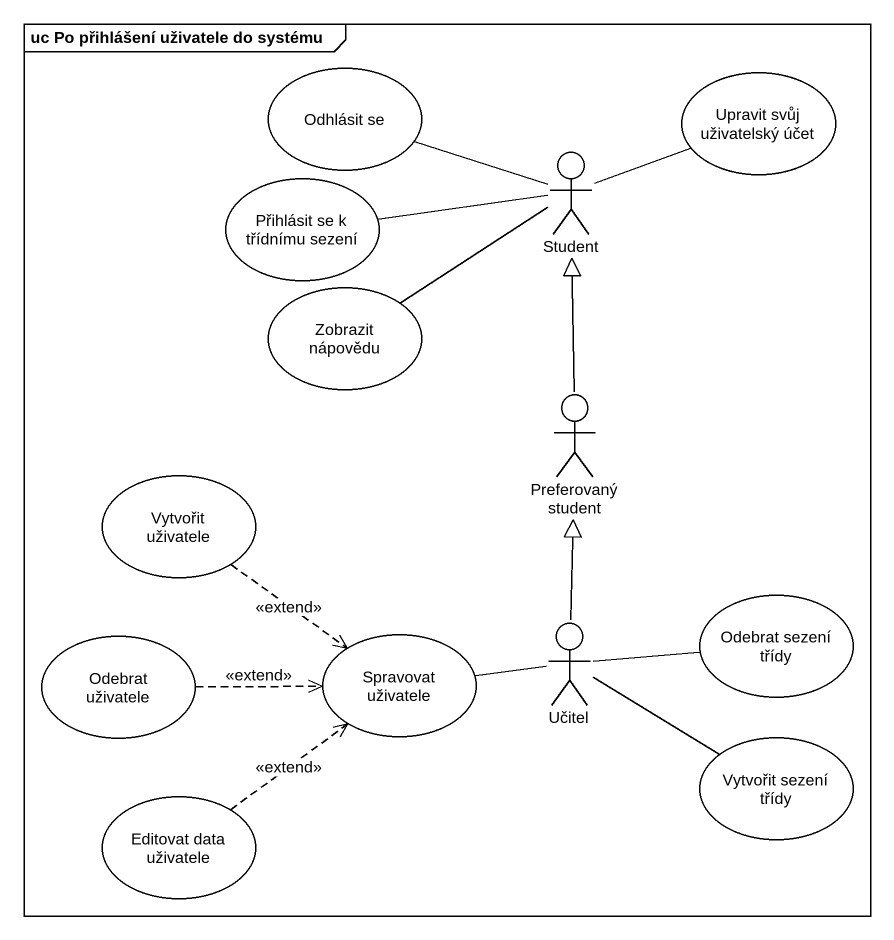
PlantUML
@startuml
mainframe uc Po přihlášení uživatele do systému
usecase "Odhlásit se" as Odhlásit_se
usecase "Upravit svůj uživatelský účet" as Upravit_svůj_uživatelský
usecase "Přihlásit se k třídnímu sezení" as Přihlásit_se_k_třídnímu
actor Student
usecase "Zobrazit nápovědu" as Zobrazit_nápovědu
actor "Preferovaný student" as Preferovaný_student
usecase "Vytvořit uživatele" as Vytvořit_uživatele
usecase "Odebrat uživatele" as Odebrat_uživatele
usecase "Spravovat uživatele" as Spravovat_uživatele
actor Učitel
usecase "Odebrat sezení třídy" as Odebrat_sezení_třídy
usecase "Vytvořit sezení třídy" as Vytvořit_sezení_třídy
usecase "Editovat data uživatele" as Editovat_data_uživatele
Student -left- Odhlásit_se
Student -right- Upravit_svůj_uživatelský
Student -left- Přihlásit_se_k_třídnímu
Student -left- Zobrazit_nápovědu
Preferovaný_student -up-|> Student
Vytvořit_uživatele ..> Spravovat_uživatele : <<extend>>
Odebrat_uživatele .right.> Spravovat_uživatele : <<extend>>
Učitel -up-|> Preferovaný_student
Učitel -left- Spravovat_uživatele
Učitel -right- Odebrat_sezení_třídy
Učitel -right- Vytvořit_sezení_třídy
Editovat_data_uživatele .up.> Spravovat_uživatele : <<extend>>
@enduml
